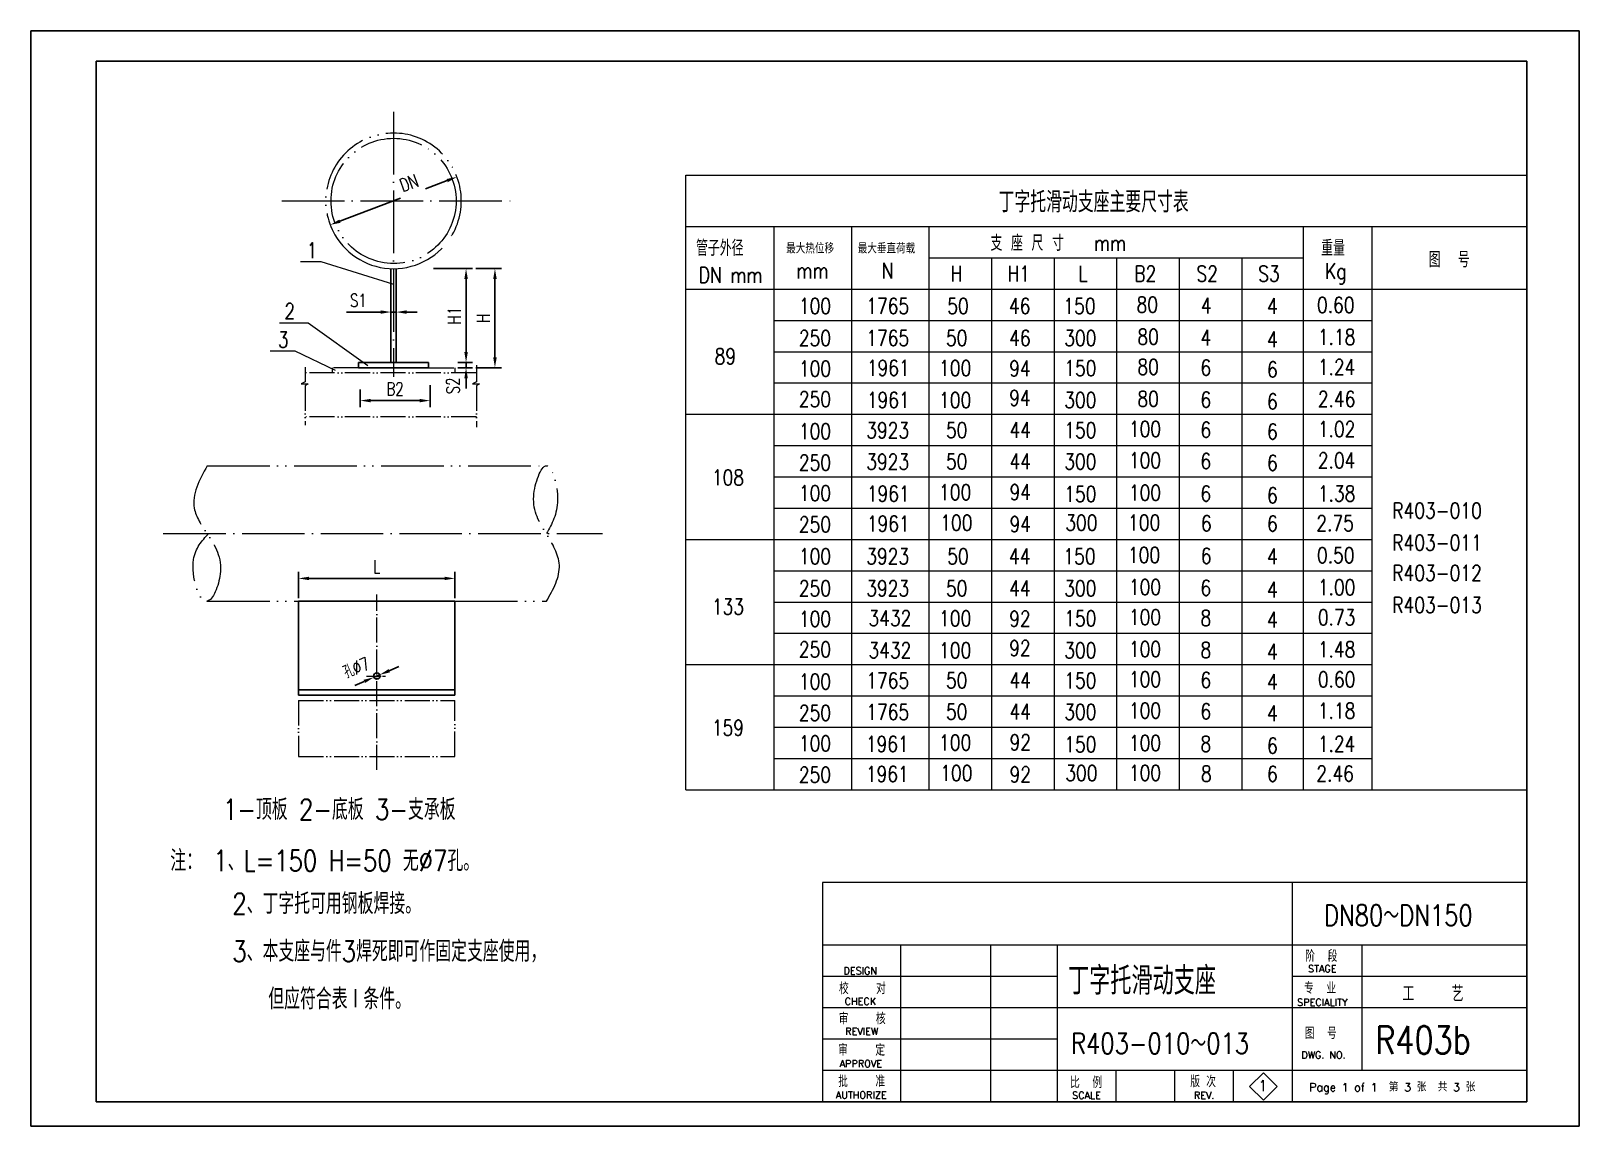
# Model space of a CAD drawing. Header units: millimetres. Extents: x 1954 to 4851, y 1164 to 2522.
# Drawn here: x 2757.4 to 3054.4, y 1841.8 to 2051.8 of the extents above; entities that cross this region are included whole.
import ezdxf
from ezdxf.enums import TextEntityAlignment as Align

# ---------------------------------------------------------------- set-up
doc = ezdxf.new("R2010")
doc.units = ezdxf.units.MM
doc.linetypes.add('ACAD_ISO04W100', pattern=[30, 24, -3, 0, -3])
doc.linetypes.add('ACAD_ISO05W100', pattern=[33, 24, -3, 0, -3, 0, -3])
for name, color, linetype in [('11', 7, 'Continuous'), ('5', 2, 'Continuous'), ('LAYER1', 7, 'Continuous'), ('R', 7, 'Continuous'), ('TK2', 5, 'Continuous'), ('TQ', 6, 'Continuous')]:
    doc.layers.add(name, color=color, linetype=linetype)
doc.styles.add('HZDX', font='romans.shx', dxfattribs={"width": 0.75, "bigfont": 'HZDX.shx'})
doc.styles.add('STK', font='romand', dxfattribs={"width": 0.9, "bigfont": 'stk'})
doc.dimstyles.new('ISO-25', dxfattribs={"dimtxt": 2.5, "dimasz": 2, "dimexe": 1.25, "dimexo": 0.625, "dimgap": 1, "dimtad": 1, "dimdsep": 46, "dimtxsty": 'HZDX', "dimcen": 2.5, "dimadec": 0, "dimazin": 0, "dimtfac": 1, "dimtmove": 0, "dimatfit": 3, "dimfxl": 1, "dimarcsym": 0})

# ---------------------------------------------------------------- blocks, each defined once
blk = doc.blocks.new('*D65')
at = {"layer": 'DEFPOINTS', "color": 0, "lineweight": 13}
for p in [(2839.08, 2023.83), (2814.76, 2014.63)]:
    blk.add_point(p, dxfattribs=at)
at = {"layer": 'R', "color": 0, "lineweight": -2}
for p, q in [((2837.21, 2023.12), (2833.03, 2021.54)), ((2816.63, 2015.34), (2828.24, 2019.73))]:
    blk.add_line(p, q, dxfattribs=at)
at = {"layer": 'R', "color": 0, "lineweight": 13}
for points in [[(2837.09, 2023.43), (2837.33, 2022.81), (2839.08, 2023.83)], [(2816.52, 2015.65), (2816.75, 2015.03), (2814.76, 2014.63)]]:
    blk.add_solid(points, dxfattribs=at)
at = {"layer": 'R', "color": 0, "lineweight": 13, "insert": (2829.86, 2022.69), "char_height": 2.5, "attachment_point": 5, "rotation": 20.7182, "style": 'HZDX'}
blk.add_mtext('DN', dxfattribs=at)
blk = doc.blocks.new('*D66')
at = {"layer": 'DEFPOINTS', "color": 0, "lineweight": 13}
for p in [(2823.15, 1927.87), (2824.26, 1928.34)]:
    blk.add_point(p, dxfattribs=at)
at = {"layer": 'R', "color": 0, "lineweight": -2}
for p, q in [((2823.15, 1927.87), (2824.26, 1928.34)), ((2826.1, 1929.13), (2827.93, 1929.92)), ((2821.31, 1927.08), (2819.48, 1926.3))]:
    blk.add_line(p, q, dxfattribs=at)
at = {"layer": 'R', "color": 0, "lineweight": 13}
for points in [[(2821.18, 1927.39), (2821.45, 1926.78), (2823.15, 1927.87)], [(2825.96, 1929.44), (2826.23, 1928.82), (2824.26, 1928.34)]]:
    blk.add_solid(points, dxfattribs=at)
at = {"layer": 'R', "color": 0, "lineweight": 13, "insert": (2819.77, 1929.7), "char_height": 2.5, "attachment_point": 5, "rotation": 23.1487, "style": 'HZDX'}
blk.add_mtext('孔%%C7', dxfattribs=at)
blk = doc.blocks.new('*D64')
at = {"layer": 'DEFPOINTS', "color": 0, "lineweight": 13}
for p in [(2838.7, 1946.83), (2808.7, 1942.44), (2838.7, 1942.44)]:
    blk.add_point(p, dxfattribs=at)
at = {"layer": 'R', "color": 0, "lineweight": -2}
for p, q in [((2808.7, 1943.06), (2808.7, 1948.08)), ((2810.7, 1946.83), (2836.7, 1946.83)), ((2838.7, 1943.06), (2838.7, 1948.08))]:
    blk.add_line(p, q, dxfattribs=at)
at = {"layer": 'R', "color": 0, "lineweight": 13}
for points in [[(2810.7, 1947.16), (2810.7, 1946.5), (2808.7, 1946.83)], [(2836.7, 1947.16), (2836.7, 1946.5), (2838.7, 1946.83)]]:
    blk.add_solid(points, dxfattribs=at)
at = {"layer": 'R', "color": 0, "lineweight": 13, "insert": (2823.7, 1949.08), "char_height": 2.5, "attachment_point": 5, "style": 'HZDX'}
blk.add_mtext('L', dxfattribs=at)
blk = doc.blocks.new('*D63')
at = {"layer": 'DEFPOINTS', "color": 0, "lineweight": 13}
for p in [(2826.42, 1997.91), (2826.42, 1997.91), (2827.42, 1997.91)]:
    blk.add_point(p, dxfattribs=at)
at = {"layer": 'R', "color": 0, "lineweight": -2}
for p, q in [((2826.42, 1998.53), (2826.42, 1999.16)), ((2827.42, 1998.53), (2827.42, 1999.16)), ((2824.42, 1997.91), (2817.92, 1997.91)), ((2827.42, 1997.91), (2826.42, 1997.91)), ((2829.42, 1997.91), (2831.42, 1997.91))]:
    blk.add_line(p, q, dxfattribs=at)
at = {"layer": 'R', "color": 0, "lineweight": 13}
for points in [[(2824.42, 1998.24), (2824.42, 1997.57), (2826.42, 1997.91)], [(2829.42, 1998.24), (2829.42, 1997.57), (2827.42, 1997.91)]]:
    blk.add_solid(points, dxfattribs=at)
at = {"layer": 'R', "color": 0, "lineweight": 13, "insert": (2820.17, 2000.16), "char_height": 2.5, "attachment_point": 5, "style": 'HZDX'}
blk.add_mtext('S1', dxfattribs=at)
blk = doc.blocks.new('*D62')
at = {"layer": 'DEFPOINTS', "color": 0, "lineweight": 13}
for p in [(2833.92, 1984.5), (2820.51, 1983.66), (2820.51, 1980.93)]:
    blk.add_point(p, dxfattribs=at)
at = {"layer": 'R', "color": 0, "lineweight": -2}
for p, q in [((2820.51, 1983.04), (2820.51, 1979.68)), ((2833.92, 1983.88), (2833.92, 1979.68)), ((2831.92, 1980.93), (2822.51, 1980.93))]:
    blk.add_line(p, q, dxfattribs=at)
at = {"layer": 'R', "color": 0, "lineweight": 13}
for points in [[(2822.51, 1981.26), (2822.51, 1980.6), (2820.51, 1980.93)], [(2831.92, 1981.26), (2831.92, 1980.6), (2833.92, 1980.93)]]:
    blk.add_solid(points, dxfattribs=at)
at = {"layer": 'R', "color": 0, "lineweight": 13, "insert": (2827.21, 1983.18), "char_height": 2.5, "attachment_point": 5, "style": 'HZDX'}
blk.add_mtext('B2', dxfattribs=at)
blk = doc.blocks.new('*D67')
at = {"layer": 'DEFPOINTS', "color": 0, "lineweight": 13}
for p in [(2838.65, 1988.23), (2838.65, 1987.23), (2840.83, 1987.23)]:
    blk.add_point(p, dxfattribs=at)
at = {"layer": 'R', "color": 0, "lineweight": -2}
for p, q in [((2840.83, 1990.23), (2840.83, 1992.23)), ((2839.28, 1988.23), (2842.08, 1988.23)), ((2839.28, 1987.23), (2842.08, 1987.23)), ((2840.83, 1988.23), (2840.83, 1987.23)), ((2840.83, 1985.23), (2840.83, 1983.23))]:
    blk.add_line(p, q, dxfattribs=at)
at = {"layer": 'R', "color": 0, "lineweight": 13}
for points in [[(2840.5, 1990.23), (2841.17, 1990.23), (2840.83, 1988.23)], [(2840.5, 1985.23), (2841.17, 1985.23), (2840.83, 1987.23)]]:
    blk.add_solid(points, dxfattribs=at)
at = {"layer": 'R', "color": 0, "lineweight": 13, "insert": (2838.34, 1983.76), "char_height": 2.5, "attachment_point": 5, "rotation": 90, "style": 'HZDX'}
blk.add_mtext('S2', dxfattribs=at)
blk = doc.blocks.new('*D61')
at = {"layer": 'DEFPOINTS', "color": 0, "lineweight": 13}
for p in [(2833.96, 2006.24), (2840.83, 2006.24), (2838.65, 1988.23)]:
    blk.add_point(p, dxfattribs=at)
at = {"layer": 'R', "color": 0, "lineweight": -2}
for p, q in [((2834.59, 2006.24), (2842.08, 2006.24)), ((2840.83, 1990.23), (2840.83, 2004.24)), ((2839.28, 1988.23), (2842.08, 1988.23))]:
    blk.add_line(p, q, dxfattribs=at)
at = {"layer": 'R', "color": 0, "lineweight": 13}
for points in [[(2840.5, 2004.24), (2841.17, 2004.24), (2840.83, 2006.24)], [(2840.5, 1990.23), (2841.17, 1990.23), (2840.83, 1988.23)]]:
    blk.add_solid(points, dxfattribs=at)
at = {"layer": 'R', "color": 0, "lineweight": 13, "insert": (2838.58, 1997.24), "char_height": 2.5, "attachment_point": 5, "rotation": 90, "style": 'HZDX'}
blk.add_mtext('H1', dxfattribs=at)
blk = doc.blocks.new('*D60')
at = {"layer": 'DEFPOINTS', "color": 0, "lineweight": 13}
for p in [(2842.08, 2006.24), (2846.37, 2006.24), (2842.08, 1987.23)]:
    blk.add_point(p, dxfattribs=at)
at = {"layer": 'R', "color": 0, "lineweight": -2}
for p, q in [((2842.71, 2006.24), (2847.62, 2006.24)), ((2846.37, 1989.23), (2846.37, 2004.24)), ((2842.71, 1987.23), (2847.62, 1987.23))]:
    blk.add_line(p, q, dxfattribs=at)
at = {"layer": 'R', "color": 0, "lineweight": 13}
for points in [[(2846.04, 2004.24), (2846.71, 2004.24), (2846.37, 2006.24)], [(2846.04, 1989.23), (2846.71, 1989.23), (2846.37, 1987.23)]]:
    blk.add_solid(points, dxfattribs=at)
at = {"layer": 'R', "color": 0, "lineweight": 13, "insert": (2844.12, 1996.74), "char_height": 2.5, "attachment_point": 5, "rotation": 90, "style": 'HZDX'}
blk.add_mtext('H', dxfattribs=at)

msp = doc.modelspace()

# ---------------------------------------------------------------- linework, layer by layer
at = {"layer": '5', "lineweight": 18}
for p, q in [((2909.223, 1888.491, 3.698), (2909.216, 1846.45, 3.698)), ((3044.356, 1888.491, 3.698), (2909.223, 1888.491, 3.698))]:
    msp.add_line(p, q, dxfattribs=at)
at = {"layer": 'LAYER1'}
for p, q in [((3044.356, 1908.251, 3.698), (3044.356, 1853.402, 3.698)), ((3044.356, 1846.45, 3.698), (2893.809, 1846.45, 3.698))]:
    msp.add_line(p, q, dxfattribs=at)
at = {"layer": 'LAYER1', "lineweight": 18}
for p, q in [((2924.238, 1846.45, 3.698), (2924.238, 1876.479, 3.698)), ((2941.505, 1846.45, 3.698), (2941.505, 1876.479, 3.698)), ((3012.764, 1852.456, 3.698), (3012.764, 1876.479, 3.698)), ((3044.356, 1870.473, 3.698), (2999.309, 1870.473, 3.698)), ((3018.831, 1864.467, 3.698), (2909.219, 1864.467, 3.698)), ((3044.356, 1864.467, 3.698), (3018.831, 1864.467, 3.698)), ((2954.263, 1858.462, 3.698), (2909.218, 1858.462, 3.698)), ((3018.831, 1852.456, 3.698), (2909.217, 1852.456, 3.698)), ((2965.522, 1846.45, 3.698), (2965.522, 1852.456, 3.698)), ((2976.783, 1846.45, 3.698), (2976.783, 1852.456, 3.698)), ((2988.044, 1846.45, 3.698), (2988.044, 1852.456, 3.698)), ((2993.789, 1852.016, 3.698), (2991.162, 1849.388, 3.698)), ((2996.417, 1849.388, 3.698), (2993.789, 1852.016, 3.698)), ((3044.356, 1852.456, 3.698), (3018.831, 1852.456, 3.698)), ((2991.162, 1849.388, 3.698), (2993.789, 1846.761, 3.698)), ((2993.789, 1846.761, 3.698), (2996.417, 1849.388, 3.698))]:
    msp.add_line(p, q, dxfattribs=at)
at = {"layer": 'R', "linetype": 'ACAD_ISO04W100', "lineweight": 13, "ltscale": 0.5}
for p, q in [((2826.922, 2036.315), (2826.922, 1985.464)), ((2805.501, 2019.23), (2850.469, 2019.23)), ((2782.75, 1955.437), (2866.977, 1955.437))]:
    msp.add_line(p, q, dxfattribs=at)
at = {"layer": 'R', "color": 4, "lineweight": 13}
for p, q in [((2882.997, 1954.307, 1.657), (2882.997, 2024.174, 2.678)), ((2882.997, 2024.174, 2.678), (3044.356, 2024.174, 3.698)), ((2882.997, 2014.307, 1.657), (3044.356, 2014.307, 2.678)), ((2882.997, 2002.307, 1.657), (3044.356, 2002.307, 2.678)), ((2882.997, 1978.304, 2.007), (3014.585, 1978.306, 2.554)), ((2882.997, 1906.307, 1.657), (2882.997, 1976.174, 2.678)), ((2882.997, 1954.307, 1.657), (3014.585, 1954.307, 2.463)), ((2882.997, 1954.307, 1.657), (3014.585, 1954.307, 2.463)), ((2882.997, 1930.304, 2.007), (3014.585, 1930.306, 2.554)), ((2882.997, 1906.307, 1.657), (3014.585, 1906.307, 2.463)), ((2882.997, 1906.307, 1.657), (3044.356, 1906.307, 2.678))]:
    msp.add_line(p, q, dxfattribs=at)
at = {"layer": 'R', "lineweight": 13}
for p, q in [((2899.919, 1954.307, 1.78), (2899.919, 2014.307, 1.78)), ((2914.779, 2014.307, 1.858), (2914.78, 1954.307, 1.785)), ((2929.64, 2014.307, 1.952), (2929.64, 1954.307, 1.932)), ((3001.447, 2014.307, 2.387), (3001.447, 1954.307, 2.387)), ((3014.585, 2014.307, 2.463), (3014.585, 1954.307, 2.463)), ((2929.641, 2008.307, 1.791), (3001.447, 2008.307, 2.387)), ((2941.641, 2008.307, 1.791), (2941.64, 1954.307, 2.008)), ((2953.641, 2008.307, 1.791), (2953.639, 1954.307, 2.083)), ((2965.641, 2008.307, 1.791), (2965.639, 1954.307, 2.159)), ((2977.641, 2008.307, 1.791), (2977.638, 1954.307, 2.235)), ((2989.641, 2008.307, 1.791), (2989.638, 1954.307, 2.311)), ((2809.062, 2007.602), (2812.977, 2007.602)), ((2812.977, 2007.602), (2826.922, 2003.235)), ((2899.919, 1996.307, 1.764), (3014.585, 1996.307, 2.489)), ((2810.555, 1995.761), (2805.048, 1995.761)), ((2821.968, 1987.627), (2810.555, 1995.761)), ((2808.047, 1990.428), (2803.277, 1990.428)), ((2815.781, 1986.696), (2808.047, 1990.428)), ((2899.919, 1990.307, 1.764), (3014.585, 1990.307, 2.489)), ((2899.919, 1984.307, 1.764), (3014.585, 1984.307, 2.489)), ((2899.919, 1972.307, 1.764), (3014.585, 1972.307, 2.489)), ((2899.919, 1966.307, 1.764), (3014.585, 1966.307, 2.489)), ((2899.919, 1906.307, 1.78), (2899.919, 1966.307, 1.78)), ((2914.779, 1966.307, 1.858), (2914.78, 1906.307, 1.785)), ((2929.64, 1966.307, 1.952), (2929.64, 1906.307, 1.932)), ((3001.447, 1966.307, 2.387), (3001.447, 1906.307, 2.387)), ((3014.585, 1966.307, 2.463), (3014.585, 1906.307, 2.463)), ((2899.919, 1960.307, 1.78), (3014.585, 1960.307, 2.492)), ((2941.641, 1960.307, 1.791), (2941.64, 1906.307, 2.008)), ((2953.641, 1960.307, 1.791), (2953.639, 1906.307, 2.083)), ((2965.641, 1960.307, 1.791), (2965.639, 1906.307, 2.159)), ((2977.641, 1960.307, 1.791), (2977.638, 1906.307, 2.235)), ((2989.641, 1960.307, 1.791), (2989.638, 1906.307, 2.311)), ((2899.919, 1948.307, 1.764), (3014.585, 1948.307, 2.489)), ((2899.919, 1942.307, 1.764), (3014.585, 1942.307, 2.489)), ((2899.919, 1936.307, 1.764), (3014.585, 1936.307, 2.489)), ((2899.919, 1924.307, 1.764), (3014.585, 1924.307, 2.489)), ((2899.919, 1918.307, 1.764), (3014.585, 1918.307, 2.489)), ((2899.919, 1912.307, 1.78), (3014.585, 1912.307, 2.492))]:
    msp.add_line(p, q, dxfattribs=at)
at = {"layer": 'R', "color": 3}
for p, q in [((2826.422, 2006.24), (2826.422, 1988.23)), ((2827.422, 2006.24), (2827.422, 1988.23)), ((2820.19, 1988.23), (2833.654, 1988.23)), ((2820.19, 1987.23), (2820.19, 1988.23)), ((2833.654, 1987.23), (2820.19, 1987.23)), ((2833.654, 1988.23), (2833.654, 1987.23)), ((2808.705, 1942.437), (2808.705, 1924.437)), ((2808.705, 1942.437), (2838.705, 1942.437)), ((2838.705, 1942.437), (2838.705, 1924.437)), ((2808.705, 1925.437), (2838.705, 1925.437)), ((2838.705, 1924.437), (2808.705, 1924.437))]:
    msp.add_line(p, q, dxfattribs=at)
at = {"layer": 'R', "linetype": 'ACAD_ISO05W100', "lineweight": 13, "ltscale": 0.2}
for p, q in [((2809.95, 1987.311), (2809.95, 1984.548)), ((2820.19, 1987.23), (2815.19, 1987.23)), ((2815.19, 1986.23), (2815.19, 1987.23)), ((2833.654, 1987.23), (2838.654, 1987.23)), ((2838.654, 1987.23), (2838.654, 1986.23)), ((2842.802, 1987.718), (2842.802, 1984.548)), ((2809.95, 1984.548), (2809.22, 1984.127)), ((2809.22, 1984.127), (2810.536, 1984.127)), ((2842.802, 1986.23), (2809.95, 1986.23)), ((2810.536, 1984.127), (2809.95, 1983.788)), ((2842.802, 1984.548), (2842.072, 1984.127)), ((2842.072, 1984.127), (2843.388, 1984.127)), ((2843.388, 1984.127), (2842.802, 1983.788)), ((2809.95, 1983.788), (2809.95, 1976.226)), ((2842.802, 1983.788), (2842.802, 1975.855)), ((2842.802, 1977.836), (2809.95, 1977.836)), ((2808.705, 1923.437), (2808.705, 1912.694)), ((2808.705, 1923.437), (2838.705, 1923.437)), ((2838.705, 1912.694), (2838.705, 1923.437)), ((2808.705, 1912.694), (2838.705, 1912.694))]:
    msp.add_line(p, q, dxfattribs=at)
at = {"layer": 'R', "linetype": 'ACAD_ISO05W100', "lineweight": 13, "ltscale": 0.5}
for p, q in [((2791.161, 1968.437), (2856.29, 1968.437)), ((2791.161, 1942.437), (2808.705, 1942.437)), ((2838.705, 1942.437), (2856.248, 1942.437))]:
    msp.add_line(p, q, dxfattribs=at)
at = {"layer": 'R', "linetype": 'ACAD_ISO04W100', "lineweight": 13, "ltscale": 0.2}
msp.add_line((2823.705, 1910.12), (2823.705, 1943.723), dxfattribs=at)
at = {"layer": 'R', "linetype": 'ACAD_ISO04W100', "lineweight": 13, "ltscale": 0.1}
msp.add_line((2821.705, 1928.107), (2825.366, 1928.107), dxfattribs=at)
at = {"layer": 'R', "linetype": 'ACAD_ISO05W100', "lineweight": 13, "ltscale": 0.5}
msp.add_circle((2826.922, 2019.23), 12, dxfattribs=at)
at = {"layer": 'R', "color": 4}
msp.add_circle((2823.705, 1928.107), 0.6, dxfattribs=at)
at = {"layer": 'R', "linetype": 'ACAD_ISO05W100', "lineweight": 13, "ltscale": 0.5}
msp.add_arc((2826.922, 2019.23), 13, 330, 210, dxfattribs=at)
at = {"layer": 'R', "linetype": 'ACAD_ISO05W100', "lineweight": 13}
msp.add_arc((2826.922, 2019.23), 13, 210, 330, dxfattribs=at)
at = {"layer": 'R', "linetype": 'ACAD_ISO05W100', "lineweight": 13, "ltscale": 0.5}
for points in [[(2791.161, 1968.437), (2788.674, 1960.29), (2791.161, 1955.437), (2793.66, 1947.662), (2791.161, 1942.437), (2788.558, 1950.443), (2791.441, 1955.437)], [(2856.248, 1942.437), (2858.728, 1949.403), (2856.248, 1955.393), (2853.819, 1962.596), (2856.248, 1968.437), (2858.377, 1961.896), (2856.248, 1955.437)]]:
    msp.add_spline(points, degree=3, dxfattribs=at)
at = {"layer": 'TK2', "color": 7, "lineweight": 18}
for p, q in [((2999.313, 1888.491, 3.698), (2999.305, 1846.434, 3.698)), ((3044.356, 1876.479, 3.698), (2909.223, 1876.479, 3.698)), ((2954.266, 1876.479, 3.698), (2954.261, 1846.442, 3.698)), ((2954.265, 1870.473, 3.698), (2909.22, 1870.473, 3.698))]:
    msp.add_line(p, q, dxfattribs=at)
at = {"layer": 'TQ', "color": 3}
for p, q in [((3054.356, 2051.815, 3.698), (2757.356, 2051.815, 3.698)), ((2757.356, 1841.815, 3.698), (2757.356, 2051.815, 3.698)), ((3054.356, 1841.815, 3.698), (3054.356, 2051.815, 3.698)), ((3054.356, 1841.815, 3.698), (2757.356, 1841.815, 3.698))]:
    msp.add_line(p, q, dxfattribs=at)
at = {"layer": 'TQ'}
for p, q in [((3044.356, 2046.041, 3.698), (2769.856, 2046.041, 3.698)), ((2769.856, 2046.041, 3.698), (2769.856, 1846.45, 3.698))]:
    msp.add_line(p, q, dxfattribs=at)
at = {"layer": 'TQ', "color": 6}
for q in [(3044.356, 2046.041, 3.698), (2769.856, 1846.45, 3.698)]:
    msp.add_line((3044.356, 1846.45, 3.698), q, dxfattribs=at)

# ---------------------------------------------------------------- texts
at = {"layer": '11', "lineweight": 18, "style": 'HZDX', "width": 0.8}
for s, p in [('阶  段', (3001.846, 1873.315, 3.698)), ('校    对', (2912.378, 1867.097, 3.698)), ('专  业', (3001.604, 1867.17, 3.698)), ('审    核', (2912.332, 1861.304, 3.698)), ('图  号', (3001.729, 1858.516, 3.698)), ('审    定', (2912.226, 1855.297, 3.698)), ('批    准', (2912.226, 1849.291, 3.698)), ('比  例 ', (2956.72, 1849.077, 3.698)), ('版 次', (2979.768, 1849.257, 3.698))]:
    msp.add_text(s, height=2.2105, dxfattribs=at).set_placement(p)
at = {"layer": '11', "lineweight": 18, "style": 'HZDX'}
for s, height, p in [('DESIGN', 1.3555, (2913.238, 1870.903, 3.698)), ('STAGE', 1.3555, (3002.376, 1871.293, 3.698)), ('CHECK', 1.3555, (2913.468, 1865.064, 3.698)), ('SPECIALITY', 1.3555, (3000.272, 1864.871, 3.698)), ('REVIEW', 1.3555, (2913.562, 1859.271, 3.698)), ('APPROVE', 1.3555, (2912.507, 1853.101, 3.698)), ('DWG. NO.', 1.3555, (3001.098, 1854.783, 3.698)), ('AUTHORIZE', 1.3555, (2911.771, 1847.095, 3.698)), ('SCALE', 1.3555, (2957.107, 1847.017, 3.698)), ('REV.', 1.3555, (2980.46, 1847.031, 3.698)), ('Page 1 of 1  第 3 张  共 3 张', 1.564, (3002.571, 1848.462, 3.698))]:
    msp.add_text(s, height=height, dxfattribs=at).set_placement(p)
at = {"layer": '11', "lineweight": 18, "style": 'STK', "width": 0.9}
msp.add_text('1', height=2.106, dxfattribs=at).set_placement((2993.695, 1849.545, 3.698), align=Align.MIDDLE)
at = {"layer": 'LAYER1', "lineweight": 18, "style": 'HZDX', "width": 0.8}
msp.add_text('工    艺', height=3, dxfattribs=at).set_placement((3020.489, 1865.693, 3.698))
at = {"layer": 'R', "lineweight": 18, "style": 'HZDX', "width": 0.8}
for s, height, p in [('丁字托滑动支座主要尺寸表 ', 4, (2942.996, 2017.016, 2.167)), ('管子外径', 3, (2884.946, 2008.684, 1.987)), ('最大热位移', 2, (2902.235, 2009.144, 1.987)), ('最大垂直荷载', 2, (2915.97, 2009.144, 1.987)), ('支 座 尺 寸   mm', 3, (2941.452, 2009.648, 1.987)), ('重量', 3, (3004.888, 2008.684, 2.687)), ('图  号', 3, (3025.521, 2006.481, 2.687)), ('DN mm', 3, (2885.479, 2003.523, 1.987)), ('mm', 3, (2904.222, 2004.363, 1.987)), ('N', 3, (2920.577, 2004.363, 1.987)), ('H', 3, (2933.797, 2003.774, 1.987)), ('H1', 3, (2944.729, 2003.774, 1.987)), ('L', 3, (2958.326, 2003.774, 1.987)), ('B2', 3, (2969.032, 2003.774, 1.987)), ('S2', 3, (2980.961, 2003.774, 1.987)), ('S3', 3, (2992.808, 2003.774, 1.987)), ('Kg', 3, (3005.626, 2004.257, 2.687)), ('100', 3, (2904.682, 1997.579, 1.987)), ('1765', 3, (2917.612, 1997.579, 1.987)), ('50', 3, (2933.144, 1997.579, 1.987)), ('46', 3, (2944.998, 1997.577, 1.987)), ('150', 3, (2955.436, 1997.567, 4.878)), ('80', 3, (2969.461, 1997.816, 1.987)), ('4', 3, (2981.804, 1997.659, 1.987)), ('4', 3, (2994.499, 1997.549, 1.987)), ('0.60', 3, (3004.081, 1997.777, 1.987)), ('250', 3, (2904.682, 1991.421, 1.987)), ('1765', 3, (2917.612, 1991.431, 1.987)), ('50', 3, (2932.906, 1991.431, 1.987)), ('46', 3, (2945.03, 1991.431, 1.987)), ('300', 3, (2955.604, 1991.419, 4.878)), ('80', 3, (2969.629, 1991.668, 1.987)), ('4', 3, (2981.731, 1991.511, 1.987)), ('4', 3, (2994.499, 1991.168, 1.987)), ('1.18', 3, (3004.249, 1991.629, 1.987)), ('89', 3, (2888.517, 1987.913, 1.987)), ('100', 3, (2904.682, 1985.563, 1.987)), ('1961', 3, (2917.712, 1985.707, 1.987)), ('100', 3, (2931.58, 1985.661, 1.987)), ('94', 3, (2945.03, 1985.595, 1.987)), ('150', 3, (2955.604, 1985.649, 4.878)), ('80', 3, (2969.629, 1985.899, 1.987)), ('6', 3, (2981.731, 1985.742, 1.987)), ('6', 3, (2994.499, 1985.398, 1.987)), ('1.24', 3, (3004.249, 1985.859, 1.987)), ('250', 3, (2904.682, 1979.705, 1.987)), ('1961', 3, (2917.712, 1979.56, 1.987)), ('100', 3, (2931.58, 1979.531, 1.987)), ('94', 3, (2945.03, 1979.957, 1.987)), ('300', 3, (2955.604, 1979.519, 4.878)), ('80', 3, (2969.629, 1979.768, 1.987)), ('6', 3, (2981.731, 1979.611, 1.987)), ('6', 3, (2994.499, 1979.267, 1.987)), ('2.46', 3, (3004.249, 1979.728, 1.987)), ('100', 3, (2904.682, 1973.547, 1.987)), ('3923', 3, (2917.612, 1973.739, 1.987)), ('50', 3, (2932.906, 1973.761, 1.987)), ('44', 3, (2945.105, 1973.782, 5.098)), ('150', 3, (2955.604, 1973.749, 4.878)), ('100', 3, (2967.991, 1973.998, 1.987)), ('6', 3, (2981.731, 1973.841, 1.987)), ('6', 3, (2994.499, 1973.497, 1.987)), ('1.02', 3, (3004.249, 1973.959, 1.987)), ('250', 3, (2904.682, 1967.539, 1.987)), ('3923', 3, (2917.612, 1967.701, 1.987)), ('50', 3, (2932.906, 1967.751, 1.987)), ('44', 3, (2945.105, 1967.772, 5.098)), ('300', 3, (2955.604, 1967.739, 4.878)), ('100', 3, (2967.991, 1967.988, 1.987)), ('6', 3, (2981.731, 1967.831, 1.987)), ('6', 3, (2994.499, 1967.487, 1.987)), ('2.04', 3, (3004.249, 1967.948, 1.987)), ('108', 3, (2887.98, 1964.682, 1.987)), ('100', 3, (2904.682, 1961.681, 1.987)), ('1961', 3, (2917.712, 1961.584, 1.987)), ('100', 3, (2931.58, 1961.86, 1.987)), ('94', 3, (2945.105, 1961.882, 5.098)), ('150', 3, (2955.604, 1961.507, 4.878)), ('100', 3, (2967.991, 1961.756, 1.987)), ('6', 3, (2981.731, 1961.599, 1.987)), ('6', 3, (2994.499, 1961.255, 1.987)), ('1.38', 3, (3004.249, 1961.603, 1.987)), ('R403-010', 3, (3018.533, 1958.343, 1.987)), ('250', 3, (2904.682, 1955.673, 1.987)), ('1961', 3, (2917.712, 1955.822, 1.987)), ('100', 3, (2931.817, 1955.996, 1.987)), ('94', 3, (2945.105, 1955.737, 5.098)), ('300', 3, (2955.801, 1955.996, 1.987)), ('100', 3, (2967.842, 1956.038, 1.987)), ('6', 3, (2981.823, 1955.881, 1.987)), ('6', 3, (2994.499, 1955.845, 1.987)), ('2.75', 3, (3003.961, 1955.909, 1.987)), ('R403-011', 3, (3018.533, 1952.173, 1.987)), ('100', 3, (2904.682, 1949.579, 1.987)), ('3923', 3, (2917.612, 1949.579, 1.987)), ('50', 3, (2933.144, 1949.579, 1.987)), ('44', 3, (2944.998, 1949.577, 1.987)), ('150', 3, (2955.436, 1949.567, 4.878)), ('100', 3, (2967.823, 1949.816, 1.987)), ('6', 3, (2981.804, 1949.659, 1.987)), ('4', 3, (2994.499, 1949.549, 1.987)), ('0.50', 3, (3004.081, 1949.777, 1.987)), ('R403-012', 3, (3018.533, 1946.373, 1.987)), ('250', 3, (2904.682, 1943.421, 1.987)), ('3923', 3, (2917.612, 1943.431, 1.987)), ('50', 3, (2932.906, 1943.431, 1.987)), ('44', 3, (2945.03, 1943.431, 1.987)), ('300', 3, (2955.604, 1943.419, 4.878)), ('100', 3, (2967.991, 1943.668, 1.987)), ('6', 3, (2981.731, 1943.511, 1.987)), ('4', 3, (2994.499, 1943.168, 1.987)), ('1.00', 3, (3004.249, 1943.629, 1.987)), ('133', 3, (2887.98, 1939.913, 1.987)), ('R403-013', 3, (3018.533, 1940.236, 1.987)), ('100', 3, (2904.682, 1937.563, 1.987)), ('3432', 3, (2918.028, 1937.707, 1.987)), ('100', 3, (2931.58, 1937.661, 1.987)), ('92', 3, (2945.03, 1937.595, 1.987)), ('150', 3, (2955.604, 1937.649, 4.878)), ('100', 3, (2967.991, 1937.899, 1.987)), ('8', 3, (2981.731, 1937.742, 1.987)), ('4', 3, (2994.499, 1937.398, 1.987)), ('0.73', 3, (3004.249, 1937.859, 1.987)), ('250', 3, (2904.682, 1931.705, 1.987)), ('3432', 3, (2918.028, 1931.56, 1.987)), ('100', 3, (2931.58, 1931.531, 1.987)), ('92', 3, (2945.03, 1931.957, 1.987)), ('300', 3, (2955.604, 1931.519, 4.878)), ('100', 3, (2967.991, 1931.768, 1.987)), ('8', 3, (2981.731, 1931.611, 1.987)), ('4', 3, (2994.499, 1931.267, 1.987)), ('1.48', 3, (3004.249, 1931.728, 1.987)), ('100', 3, (2904.682, 1925.547, 1.987)), ('1765', 3, (2917.612, 1925.739, 1.987)), ('50', 3, (2932.906, 1925.761, 1.987)), ('44', 3, (2945.105, 1925.782, 5.098)), ('150', 3, (2955.604, 1925.749, 4.878)), ('100', 3, (2967.991, 1925.998, 1.987)), ('6', 3, (2981.731, 1925.841, 1.987)), ('4', 3, (2994.499, 1925.497, 1.987)), ('0.60', 3, (3004.249, 1925.959, 1.987)), ('250', 3, (2904.682, 1919.539, 1.987)), ('1765', 3, (2917.612, 1919.701, 1.987)), ('50', 3, (2932.906, 1919.751, 1.987)), ('44', 3, (2945.105, 1919.772, 5.098)), ('300', 3, (2955.604, 1919.739, 4.878)), ('100', 3, (2967.991, 1919.988, 1.987)), ('6', 3, (2981.731, 1919.831, 1.987)), ('4', 3, (2994.499, 1919.487, 1.987)), ('1.18', 3, (3004.249, 1919.948, 1.987)), ('159', 3, (2887.98, 1916.682, 1.987)), ('100', 3, (2904.682, 1913.681, 1.987)), ('1961', 3, (2917.531, 1913.584, 1.987)), ('100', 3, (2931.58, 1913.86, 1.987)), ('92', 3, (2945.105, 1913.882, 5.098)), ('150', 3, (2955.604, 1913.507, 4.878)), ('100', 3, (2967.991, 1913.756, 1.987)), ('8', 3, (2981.731, 1913.599, 1.987)), ('6', 3, (2994.499, 1913.255, 1.987)), ('1.24', 3, (3004.249, 1913.603, 1.987)), ('250', 3, (2904.682, 1907.673, 1.987)), ('1961', 3, (2917.531, 1907.822, 1.987)), ('100', 3, (2931.817, 1907.996, 1.987)), ('92', 3, (2945.105, 1907.737, 5.098)), ('300', 3, (2955.801, 1907.996, 1.987)), ('100', 3, (2967.995, 1908.038, 1.987)), ('8', 3, (2981.823, 1907.881, 1.987)), ('6', 3, (2994.499, 1907.845, 1.987)), ('2.46', 3, (3003.961, 1907.909, 1.987)), ('1-顶板 2-底板 3-支承板', 4, (2794.211, 1900.522)), ('注： 1、L=150 H=50 无%%C7孔。', 4, (2784.081, 1890.704)), ('     2、丁字托可用钢板焊接。', 4, (2784.081, 1882.47)), ('DN80～DN150', 4, (3005.419, 1880.207)), ('     3、本支座与件3焊死即可作固定支座使用，', 4, (2784.081, 1873.32)), ('丁字托滑动支座 ', 5.3377, (2956.313, 1867.002)), ('     但应符合表Ⅰ条件。', 4, (2790.969, 1864.189)), ('R403-010～013', 4, (2956.886, 1855.654)), ('R403b', 5.3377, (3015.283, 1855.654))]:
    msp.add_text(s, height=height, dxfattribs=at).set_placement(p)
at = {"layer": 'R', "lineweight": 13, "style": 'HZDX', "width": 0.8}
for s, p in [('1', (2810.246, 2008.226)), ('2', (2805.975, 1996.597)), ('3', (2804.725, 1991.12))]:
    msp.add_text(s, height=3, dxfattribs=at).set_placement(p)

# ---------------------------------------------------------------- dimensions: what is measured, and where the dimension line sits
at = {"layer": 'R', "color": 2, "lineweight": 13}
for p1, p2, text, picture, middle in [((2814.762, 2014.631), (2839.081, 2023.829), 'DN', '*D65', (2829.858, 2022.693)), ((2823.153, 1927.871), (2824.256, 1928.343), '孔%%C7', '*D66', (2819.774, 1929.696))]:
    dim = msp.add_diameter_dim_2p(p1=p1, p2=p2, text=text, dimstyle='ISO-25', override={"dimtmove": 2}, dxfattribs=at)
    dim.commit()
    dim.dimension.update_dxf_attribs({"geometry": picture, "text_midpoint": middle, "dimtype": 163})
for base, p1, p2, text, picture, middle in [((2840.835, 2006.24), (2838.654, 1988.23), (2833.964, 2006.24), 'H1', '*D61', (2838.585, 1997.235)), ((2846.372, 2006.24), (2842.085, 1987.23), (2842.085, 2006.24), 'H', '*D60', (2844.122, 1996.735))]:
    dim = msp.add_linear_dim(base=base, p1=p1, p2=p2, angle=90, text=text, dimstyle='ISO-25', override={"dimtmove": 2}, dxfattribs=at)
    dim.commit()
    dim.dimension.update_dxf_attribs({"geometry": picture, "text_midpoint": middle})
dim = msp.add_aligned_dim(p1=(2827.422, 1997.906), p2=(2826.422, 1997.906), distance=0, text='S1', dimstyle='ISO-25', dxfattribs=at)
dim.commit()
dim.dimension.update_dxf_attribs({"geometry": '*D63', "text_midpoint": (2820.172, 2000.156)})
dim = msp.add_linear_dim(base=(2840.835, 1987.23), p1=(2838.654, 1988.23), p2=(2838.654, 1987.23), angle=90, text='S2', dimstyle='ISO-25', override={"dimtmove": 2}, dxfattribs=at)
dim.commit()
dim.dimension.update_dxf_attribs({"geometry": '*D67', "text_midpoint": (2838.344, 1983.76), "dimtype": 160})
dim = msp.add_linear_dim(base=(2820.508, 1980.929), p1=(2833.922, 1984.502), p2=(2820.508, 1983.661), text='B2', dimstyle='ISO-25', dxfattribs=at)
dim.commit()
dim.dimension.update_dxf_attribs({"geometry": '*D62', "text_midpoint": (2827.215, 1983.179)})
at = {"layer": 'R', "lineweight": 13}
dim = msp.add_linear_dim(base=(2838.705, 1946.83), p1=(2808.705, 1942.437), p2=(2838.705, 1942.437), text='L', dimstyle='ISO-25', dxfattribs=at)
dim.commit()
dim.dimension.update_dxf_attribs({"geometry": '*D64', "text_midpoint": (2823.705, 1949.08)})

doc.saveas('drawing.dxf')
